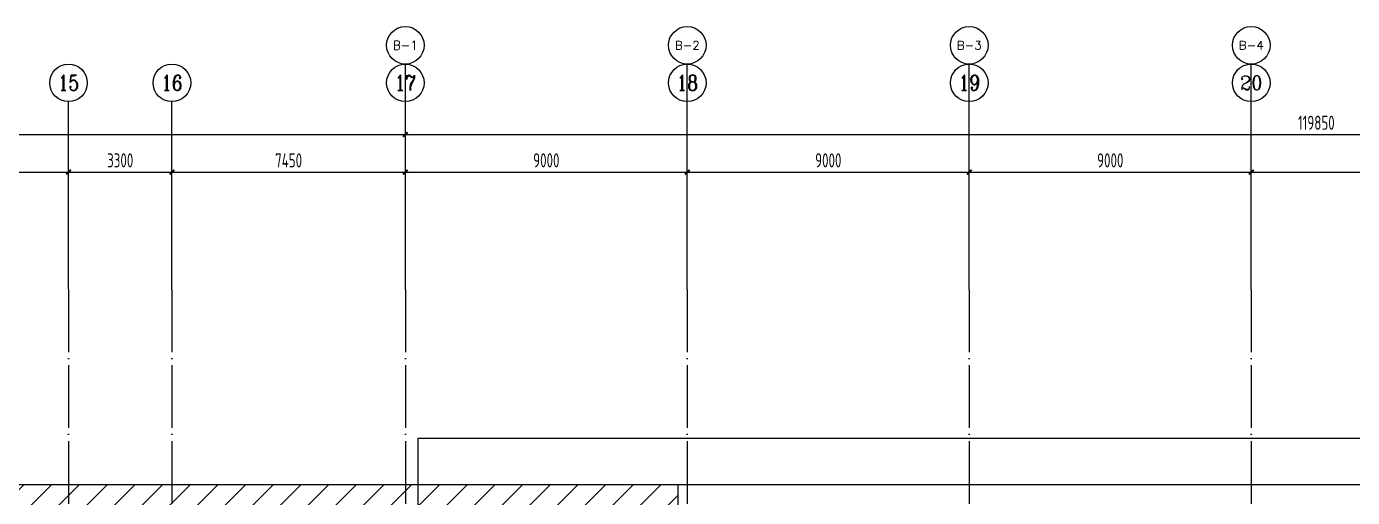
# Model space of a CAD drawing. Extents: x -502255 to 1362592, y -400300 to 332622.
# Drawn here: x -176826 to -134504, y -80590 to -65548 of the extents above; entities that cross this region are included whole.
import ezdxf
from ezdxf.enums import TextEntityAlignment as Align

# ---------------------------------------------------------------- set-up
doc = ezdxf.new("R2010")
doc.units = 0
doc.header["$LTSCALE"] = 1000
doc.header["$MEASUREMENT"] = 0
doc.linetypes.add('DOTE', pattern=[2.42, 2, -0.2, 0.02, -0.2])
for name, color, linetype in [('AXIS_TEXT', 7, 'Continuous'), ('HATCH', 253, 'Continuous'), ('S-DIM', 3, 'Continuous'), ('S-DOTE', 8, 'DOTE'), ('S-基础-筏板边线', 6, 'Continuous')]:
    doc.layers.add(name, color=color, linetype=linetype)
doc.layers.add('不打印', color=59, linetype='Continuous', plot=False)
doc.styles.add('_TCH_AXIS', font='COMPLEX', dxfattribs={"bigfont": 'GBCBIG'})
doc.styles.add('COMPLEX', font='COMPLEX.shx', dxfattribs={"width": 0.65})
doc.styles.get("Standard").update_dxf_attribs({"font": 'tssdeng2.shx', "width": 0.7, "bigfont": '@@hztxt.shx'})
doc.dimstyles.new('TSSD_150_150', dxfattribs={"dimtxt": 450, "dimasz": 150, "dimexe": 150, "dimexo": 375, "dimgap": 150, "dimtad": 1, "dimdec": 0, "dimzin": 0, "dimdsep": 46, "dimtxsty": 'Standard', "dimblk": 'ARCHTICK', "dimcen": 0, "dimdle": 150, "dimclrt": 7, "dimadec": 0, "dimazin": 0, "dimtfac": 1, "dimtdec": 0, "dimtix": 1, "dimtmove": 2, "dimatfit": 3, "dimfxl": 1, "dimtolj": 1, "dimtzin": 0, "dimarcsym": 0})

# ---------------------------------------------------------------- blocks, each defined once
blk = doc.blocks.new('_ArchTick')
at = {"color": 0, "linetype": 'ByBlock', "const_width": 0.4}
blk.add_lwpolyline([(-0.5, -0.5), (0.5, 0.5)], dxfattribs=at)
blk = doc.blocks.new('*D2062')
at = {"layer": 'Defpoints', "color": 0, "transparency": 16777216}
for p in [(1016305, 262782), (1011805, 259032), (1016305, 259032)]:
    blk.add_point(p, dxfattribs=at)
at = {"layer": 'S-DIM', "color": 0, "lineweight": -2, "transparency": 16777216}
for p, q in [((1011805, 259407), (1011805, 262932)), ((1016305, 259407), (1016305, 262932)), ((1011655, 262782), (1016455, 262782))]:
    blk.add_line(p, q, dxfattribs=at)
at = {"layer": 'S-DIM', "color": 0, "lineweight": -2, "transparency": 16777216, "xscale": 150, "yscale": 150, "zscale": 150, "rotation": 180}
blk.add_blockref('_ArchTick', (1011805, 262782), dxfattribs=at)
at = {"layer": 'S-DIM', "color": 0, "lineweight": -2, "transparency": 16777216, "xscale": 150, "yscale": 150, "zscale": 150}
blk.add_blockref('_ArchTick', (1016305, 262782), dxfattribs=at)
at = {"layer": 'S-DIM', "color": 7, "transparency": 16777216, "insert": (1014055, 263157), "char_height": 450, "attachment_point": 5}
blk.add_mtext('\\A1;4500', dxfattribs=at)
blk = doc.blocks.new('*D2063')
at = {"layer": 'Defpoints', "color": 0, "transparency": 16777216}
for p in [(1019605, 262782), (1016305, 259032), (1019605, 259032)]:
    blk.add_point(p, dxfattribs=at)
at = {"layer": 'S-DIM', "color": 0, "lineweight": -2, "transparency": 16777216}
for p, q in [((1016305, 259407), (1016305, 262932)), ((1019605, 259407), (1019605, 262932)), ((1016155, 262782), (1019755, 262782))]:
    blk.add_line(p, q, dxfattribs=at)
at = {"layer": 'S-DIM', "color": 0, "lineweight": -2, "transparency": 16777216, "xscale": 150, "yscale": 150, "zscale": 150, "rotation": 180}
blk.add_blockref('_ArchTick', (1016305, 262782), dxfattribs=at)
at = {"layer": 'S-DIM', "color": 0, "lineweight": -2, "transparency": 16777216, "xscale": 150, "yscale": 150, "zscale": 150}
blk.add_blockref('_ArchTick', (1019605, 262782), dxfattribs=at)
at = {"layer": 'S-DIM', "color": 7, "transparency": 16777216, "insert": (1017955, 263157), "char_height": 450, "attachment_point": 5}
blk.add_mtext('\\A1;3300', dxfattribs=at)
blk = doc.blocks.new('*D2064')
at = {"layer": 'Defpoints', "color": 0, "transparency": 16777216}
for p in [(1027055, 262782), (1019605, 259032), (1027055, 259032)]:
    blk.add_point(p, dxfattribs=at)
at = {"layer": 'S-DIM', "color": 0, "lineweight": -2, "transparency": 16777216}
for p, q in [((1019605, 259407), (1019605, 262932)), ((1027055, 259407), (1027055, 262932)), ((1019455, 262782), (1027205, 262782))]:
    blk.add_line(p, q, dxfattribs=at)
at = {"layer": 'S-DIM', "color": 0, "lineweight": -2, "transparency": 16777216, "xscale": 150, "yscale": 150, "zscale": 150, "rotation": 180}
blk.add_blockref('_ArchTick', (1019605, 262782), dxfattribs=at)
at = {"layer": 'S-DIM', "color": 0, "lineweight": -2, "transparency": 16777216, "xscale": 150, "yscale": 150, "zscale": 150}
blk.add_blockref('_ArchTick', (1027055, 262782), dxfattribs=at)
at = {"layer": 'S-DIM', "color": 7, "transparency": 16777216, "insert": (1023330, 263157), "char_height": 450, "attachment_point": 5}
blk.add_mtext('\\A1;7450', dxfattribs=at)
blk = doc.blocks.new('*D2065')
at = {"layer": 'Defpoints', "color": 0, "transparency": 16777216}
for p in [(1116055, 263982), (1027055, 259032), (1116055, 259032)]:
    blk.add_point(p, dxfattribs=at)
at = {"layer": 'S-DIM', "color": 0, "lineweight": -2, "transparency": 16777216}
for p, q in [((1027055, 259407), (1027055, 264132)), ((1116055, 259407), (1116055, 264132)), ((1026905, 263982), (1116205, 263982))]:
    blk.add_line(p, q, dxfattribs=at)
at = {"layer": 'S-DIM', "color": 0, "lineweight": -2, "transparency": 16777216, "xscale": 150, "yscale": 150, "zscale": 150, "rotation": 180}
blk.add_blockref('_ArchTick', (1027055, 263982), dxfattribs=at)
at = {"layer": 'S-DIM', "color": 0, "lineweight": -2, "transparency": 16777216, "xscale": 150, "yscale": 150, "zscale": 150}
blk.add_blockref('_ArchTick', (1116055, 263982), dxfattribs=at)
at = {"layer": 'S-DIM', "color": 7, "transparency": 16777216, "insert": (1071555, 264357), "char_height": 450, "attachment_point": 5}
blk.add_mtext('\\A1;89000', dxfattribs=at)
blk = doc.blocks.new('*D2066')
at = {"layer": 'Defpoints', "color": 0, "transparency": 16777216}
for p in [(1036055, 262782), (1027055, 259032), (1036055, 259032)]:
    blk.add_point(p, dxfattribs=at)
at = {"layer": 'S-DIM', "color": 0, "lineweight": -2, "transparency": 16777216}
for p, q in [((1027055, 259407), (1027055, 262932)), ((1036055, 259407), (1036055, 262932)), ((1026905, 262782), (1036205, 262782))]:
    blk.add_line(p, q, dxfattribs=at)
at = {"layer": 'S-DIM', "color": 0, "lineweight": -2, "transparency": 16777216, "xscale": 150, "yscale": 150, "zscale": 150, "rotation": 180}
blk.add_blockref('_ArchTick', (1027055, 262782), dxfattribs=at)
at = {"layer": 'S-DIM', "color": 0, "lineweight": -2, "transparency": 16777216, "xscale": 150, "yscale": 150, "zscale": 150}
blk.add_blockref('_ArchTick', (1036055, 262782), dxfattribs=at)
at = {"layer": 'S-DIM', "color": 7, "transparency": 16777216, "insert": (1031555, 263157), "char_height": 450, "attachment_point": 5}
blk.add_mtext('\\A1;9000', dxfattribs=at)
blk = doc.blocks.new('*D2067')
at = {"layer": 'Defpoints', "color": 0, "transparency": 16777216}
for p in [(1045055, 262782), (1036055, 259032), (1045055, 259032)]:
    blk.add_point(p, dxfattribs=at)
at = {"layer": 'S-DIM', "color": 0, "lineweight": -2, "transparency": 16777216}
for p, q in [((1036055, 259407), (1036055, 262932)), ((1045055, 259407), (1045055, 262932)), ((1035905, 262782), (1045205, 262782))]:
    blk.add_line(p, q, dxfattribs=at)
at = {"layer": 'S-DIM', "color": 0, "lineweight": -2, "transparency": 16777216, "xscale": 150, "yscale": 150, "zscale": 150, "rotation": 180}
blk.add_blockref('_ArchTick', (1036055, 262782), dxfattribs=at)
at = {"layer": 'S-DIM', "color": 0, "lineweight": -2, "transparency": 16777216, "xscale": 150, "yscale": 150, "zscale": 150}
blk.add_blockref('_ArchTick', (1045055, 262782), dxfattribs=at)
at = {"layer": 'S-DIM', "color": 7, "transparency": 16777216, "insert": (1040555, 263157), "char_height": 450, "attachment_point": 5}
blk.add_mtext('\\A1;9000', dxfattribs=at)
blk = doc.blocks.new('*D2068')
at = {"layer": 'Defpoints', "color": 0, "transparency": 16777216}
for p in [(1054055, 262782), (1045055, 259032), (1054055, 259032)]:
    blk.add_point(p, dxfattribs=at)
at = {"layer": 'S-DIM', "color": 0, "lineweight": -2, "transparency": 16777216}
for p, q in [((1045055, 259407), (1045055, 262932)), ((1054055, 259407), (1054055, 262932)), ((1044905, 262782), (1054205, 262782))]:
    blk.add_line(p, q, dxfattribs=at)
at = {"layer": 'S-DIM', "color": 0, "lineweight": -2, "transparency": 16777216, "xscale": 150, "yscale": 150, "zscale": 150, "rotation": 180}
blk.add_blockref('_ArchTick', (1045055, 262782), dxfattribs=at)
at = {"layer": 'S-DIM', "color": 0, "lineweight": -2, "transparency": 16777216, "xscale": 150, "yscale": 150, "zscale": 150}
blk.add_blockref('_ArchTick', (1054055, 262782), dxfattribs=at)
at = {"layer": 'S-DIM', "color": 7, "transparency": 16777216, "insert": (1049555, 263157), "char_height": 450, "attachment_point": 5}
blk.add_mtext('\\A1;9000', dxfattribs=at)
blk = doc.blocks.new('*D2069')
at = {"layer": 'Defpoints', "color": 0, "transparency": 16777216}
for p in [(1063055, 262782), (1054055, 259032), (1063055, 259032)]:
    blk.add_point(p, dxfattribs=at)
at = {"layer": 'S-DIM', "color": 0, "lineweight": -2, "transparency": 16777216}
for p, q in [((1054055, 259407), (1054055, 262932)), ((1063055, 259407), (1063055, 262932)), ((1053905, 262782), (1063205, 262782))]:
    blk.add_line(p, q, dxfattribs=at)
at = {"layer": 'S-DIM', "color": 0, "lineweight": -2, "transparency": 16777216, "xscale": 150, "yscale": 150, "zscale": 150, "rotation": 180}
blk.add_blockref('_ArchTick', (1054055, 262782), dxfattribs=at)
at = {"layer": 'S-DIM', "color": 0, "lineweight": -2, "transparency": 16777216, "xscale": 150, "yscale": 150, "zscale": 150}
blk.add_blockref('_ArchTick', (1063055, 262782), dxfattribs=at)
at = {"layer": 'S-DIM', "color": 7, "transparency": 16777216, "insert": (1058555, 263157), "char_height": 450, "attachment_point": 5}
blk.add_mtext('\\A1;9000', dxfattribs=at)
blk = doc.blocks.new('_AXISO')
blk.add_circle((0, 0), 0.5)
at = {"layer": 'AXIS_TEXT', "style": 'COMPLEX', "width": 1.041667}
blk.add_attdef('A', text='', height=0.56, dxfattribs=at).set_placement((-0.25, -0.28), (0.25, -0.28), align=Align.FIT)
blk = doc.blocks.new('*D2096')
at = {"layer": 'Defpoints', "color": 0, "transparency": 16777216}
for p in [(1116055, 263982), (996205, 259032), (1116055, 259032)]:
    blk.add_point(p, dxfattribs=at)
at = {"layer": 'S-DIM', "color": 0, "lineweight": -2, "transparency": 16777216}
for p, q in [((996205, 259407), (996205, 264132)), ((1116055, 259407), (1116055, 264132)), ((996055, 263982), (1116205, 263982))]:
    blk.add_line(p, q, dxfattribs=at)
at = {"layer": 'S-DIM', "color": 0, "lineweight": -2, "transparency": 16777216, "xscale": 150, "yscale": 150, "zscale": 150, "rotation": 180}
blk.add_blockref('_ArchTick', (996205, 263982), dxfattribs=at)
at = {"layer": 'S-DIM', "color": 0, "lineweight": -2, "transparency": 16777216, "xscale": 150, "yscale": 150, "zscale": 150}
blk.add_blockref('_ArchTick', (1116055, 263982), dxfattribs=at)
at = {"layer": 'S-DIM', "color": 7, "transparency": 16777216, "insert": (1056130, 264357), "char_height": 450, "attachment_point": 5}
blk.add_mtext('\\A1;119850', dxfattribs=at)
blk = doc.blocks.new('*D2099')
at = {"layer": 'Defpoints', "color": 0, "transparency": 16777216}
for p in [(1016305, 262782), (1011805, 259032), (1016305, 259032)]:
    blk.add_point(p, dxfattribs=at)
at = {"layer": 'S-DIM', "color": 0, "lineweight": -2, "transparency": 16777216}
for p, q in [((1011805, 259407), (1011805, 262932)), ((1016305, 259407), (1016305, 262932)), ((1011655, 262782), (1016455, 262782))]:
    blk.add_line(p, q, dxfattribs=at)
at = {"layer": 'S-DIM', "color": 0, "lineweight": -2, "transparency": 16777216, "xscale": 150, "yscale": 150, "zscale": 150, "rotation": 180}
blk.add_blockref('_ArchTick', (1011805, 262782), dxfattribs=at)
at = {"layer": 'S-DIM', "color": 0, "lineweight": -2, "transparency": 16777216, "xscale": 150, "yscale": 150, "zscale": 150}
blk.add_blockref('_ArchTick', (1016305, 262782), dxfattribs=at)
at = {"layer": 'S-DIM', "color": 7, "transparency": 16777216, "insert": (1014055, 263157), "char_height": 450, "attachment_point": 5}
blk.add_mtext('\\A1;4500', dxfattribs=at)
blk = doc.blocks.new('*D2100')
at = {"layer": 'Defpoints', "color": 0, "transparency": 16777216}
for p in [(1019605, 262782), (1016305, 259032), (1019605, 259032)]:
    blk.add_point(p, dxfattribs=at)
at = {"layer": 'S-DIM', "color": 0, "lineweight": -2, "transparency": 16777216}
for p, q in [((1016305, 259407), (1016305, 262932)), ((1019605, 259407), (1019605, 262932)), ((1016155, 262782), (1019755, 262782))]:
    blk.add_line(p, q, dxfattribs=at)
at = {"layer": 'S-DIM', "color": 0, "lineweight": -2, "transparency": 16777216, "xscale": 150, "yscale": 150, "zscale": 150, "rotation": 180}
blk.add_blockref('_ArchTick', (1016305, 262782), dxfattribs=at)
at = {"layer": 'S-DIM', "color": 0, "lineweight": -2, "transparency": 16777216, "xscale": 150, "yscale": 150, "zscale": 150}
blk.add_blockref('_ArchTick', (1019605, 262782), dxfattribs=at)
at = {"layer": 'S-DIM', "color": 7, "transparency": 16777216, "insert": (1017955, 263157), "char_height": 450, "attachment_point": 5}
blk.add_mtext('\\A1;3300', dxfattribs=at)
blk = doc.blocks.new('*D2101')
at = {"layer": 'Defpoints', "color": 0, "transparency": 16777216}
for p in [(1027055, 262782), (1019605, 259032), (1027055, 259032)]:
    blk.add_point(p, dxfattribs=at)
at = {"layer": 'S-DIM', "color": 0, "lineweight": -2, "transparency": 16777216}
for p, q in [((1019605, 259407), (1019605, 262932)), ((1027055, 259407), (1027055, 262932)), ((1019455, 262782), (1027205, 262782))]:
    blk.add_line(p, q, dxfattribs=at)
at = {"layer": 'S-DIM', "color": 0, "lineweight": -2, "transparency": 16777216, "xscale": 150, "yscale": 150, "zscale": 150, "rotation": 180}
blk.add_blockref('_ArchTick', (1019605, 262782), dxfattribs=at)
at = {"layer": 'S-DIM', "color": 0, "lineweight": -2, "transparency": 16777216, "xscale": 150, "yscale": 150, "zscale": 150}
blk.add_blockref('_ArchTick', (1027055, 262782), dxfattribs=at)
at = {"layer": 'S-DIM', "color": 7, "transparency": 16777216, "insert": (1023330, 263157), "char_height": 450, "attachment_point": 5}
blk.add_mtext('\\A1;7450', dxfattribs=at)
blk = doc.blocks.new('*D2102')
at = {"layer": 'Defpoints', "color": 0, "transparency": 16777216}
for p in [(1036055, 262782), (1027055, 259032), (1036055, 259032)]:
    blk.add_point(p, dxfattribs=at)
at = {"layer": 'S-DIM', "color": 0, "lineweight": -2, "transparency": 16777216}
for p, q in [((1027055, 259407), (1027055, 262932)), ((1036055, 259407), (1036055, 262932)), ((1026905, 262782), (1036205, 262782))]:
    blk.add_line(p, q, dxfattribs=at)
at = {"layer": 'S-DIM', "color": 0, "lineweight": -2, "transparency": 16777216, "xscale": 150, "yscale": 150, "zscale": 150, "rotation": 180}
blk.add_blockref('_ArchTick', (1027055, 262782), dxfattribs=at)
at = {"layer": 'S-DIM', "color": 0, "lineweight": -2, "transparency": 16777216, "xscale": 150, "yscale": 150, "zscale": 150}
blk.add_blockref('_ArchTick', (1036055, 262782), dxfattribs=at)
at = {"layer": 'S-DIM', "color": 7, "transparency": 16777216, "insert": (1031555, 263157), "char_height": 450, "attachment_point": 5}
blk.add_mtext('\\A1;9000', dxfattribs=at)
blk = doc.blocks.new('*D2103')
at = {"layer": 'Defpoints', "color": 0, "transparency": 16777216}
for p in [(1045055, 262782), (1036055, 259032), (1045055, 259032)]:
    blk.add_point(p, dxfattribs=at)
at = {"layer": 'S-DIM', "color": 0, "lineweight": -2, "transparency": 16777216}
for p, q in [((1036055, 259407), (1036055, 262932)), ((1045055, 259407), (1045055, 262932)), ((1035905, 262782), (1045205, 262782))]:
    blk.add_line(p, q, dxfattribs=at)
at = {"layer": 'S-DIM', "color": 0, "lineweight": -2, "transparency": 16777216, "xscale": 150, "yscale": 150, "zscale": 150, "rotation": 180}
blk.add_blockref('_ArchTick', (1036055, 262782), dxfattribs=at)
at = {"layer": 'S-DIM', "color": 0, "lineweight": -2, "transparency": 16777216, "xscale": 150, "yscale": 150, "zscale": 150}
blk.add_blockref('_ArchTick', (1045055, 262782), dxfattribs=at)
at = {"layer": 'S-DIM', "color": 7, "transparency": 16777216, "insert": (1040555, 263157), "char_height": 450, "attachment_point": 5}
blk.add_mtext('\\A1;9000', dxfattribs=at)
blk = doc.blocks.new('*D2104')
at = {"layer": 'Defpoints', "color": 0, "transparency": 16777216}
for p in [(1054055, 262782), (1045055, 259032), (1054055, 259032)]:
    blk.add_point(p, dxfattribs=at)
at = {"layer": 'S-DIM', "color": 0, "lineweight": -2, "transparency": 16777216}
for p, q in [((1045055, 259407), (1045055, 262932)), ((1054055, 259407), (1054055, 262932)), ((1044905, 262782), (1054205, 262782))]:
    blk.add_line(p, q, dxfattribs=at)
at = {"layer": 'S-DIM', "color": 0, "lineweight": -2, "transparency": 16777216, "xscale": 150, "yscale": 150, "zscale": 150, "rotation": 180}
blk.add_blockref('_ArchTick', (1045055, 262782), dxfattribs=at)
at = {"layer": 'S-DIM', "color": 0, "lineweight": -2, "transparency": 16777216, "xscale": 150, "yscale": 150, "zscale": 150}
blk.add_blockref('_ArchTick', (1054055, 262782), dxfattribs=at)
at = {"layer": 'S-DIM', "color": 7, "transparency": 16777216, "insert": (1049555, 263157), "char_height": 450, "attachment_point": 5}
blk.add_mtext('\\A1;9000', dxfattribs=at)
blk = doc.blocks.new('*D2105')
at = {"layer": 'Defpoints', "color": 0, "transparency": 16777216}
for p in [(1063055, 262782), (1054055, 259032), (1063055, 259032)]:
    blk.add_point(p, dxfattribs=at)
at = {"layer": 'S-DIM', "color": 0, "lineweight": -2, "transparency": 16777216}
for p, q in [((1054055, 259407), (1054055, 262932)), ((1063055, 259407), (1063055, 262932)), ((1053905, 262782), (1063205, 262782))]:
    blk.add_line(p, q, dxfattribs=at)
at = {"layer": 'S-DIM', "color": 0, "lineweight": -2, "transparency": 16777216, "xscale": 150, "yscale": 150, "zscale": 150, "rotation": 180}
blk.add_blockref('_ArchTick', (1054055, 262782), dxfattribs=at)
at = {"layer": 'S-DIM', "color": 0, "lineweight": -2, "transparency": 16777216, "xscale": 150, "yscale": 150, "zscale": 150}
blk.add_blockref('_ArchTick', (1063055, 262782), dxfattribs=at)
at = {"layer": 'S-DIM', "color": 7, "transparency": 16777216, "insert": (1058555, 263157), "char_height": 450, "attachment_point": 5}
blk.add_mtext('\\A1;9000', dxfattribs=at)
blk = doc.blocks.new('dsadasd')
at = {"layer": 'S-DIM'}
for p, q in [((1027054.9, 259031.5), (1027054.9, 266231.5)), ((1036054.9, 259031.5), (1036054.9, 266231.5)), ((1045054.9, 259031.5), (1045054.9, 266231.5)), ((1054054.9, 259031.5), (1054054.9, 266231.5)), ((1016304.9, 259031.5), (1016304.9, 265031.5)), ((1019604.9, 259031.5), (1019604.9, 265031.5)), ((1027054.9, 259031.5), (1027054.9, 265031.5)), ((1036054.9, 259031.5), (1036054.9, 265031.5)), ((1045054.9, 259031.5), (1045054.9, 265031.5)), ((1054054.9, 259031.5), (1054054.9, 265031.5))]:
    blk.add_line(p, q, dxfattribs=at)
at = {"layer": 'S-DOTE', "color": 8, "linetype": 'DOTE'}
for p, q in [((1016304.9, 259031.5), (1016304.9, 84926.2)), ((1019604.9, 259031.5), (1019604.9, 84926.2)), ((1027054.9, 259031.5), (1027054.9, 84926.2)), ((1036054.9, 259031.5), (1036054.9, 84926.2)), ((1045054.9, 259031.5), (1045054.9, 84926.2)), ((1054054.9, 259031.5), (1054054.9, 84926.2))]:
    blk.add_line(p, q, dxfattribs=at)
at = {"layer": 'S-DIM'}
ref = blk.add_blockref('_AXISO', (1027054.9, 266831.5), dxfattribs=dict(at, xscale=1200, yscale=1200, zscale=1200))
ref.add_attrib('A', 'B-1', dxfattribs={"layer": 'AXIS_TEXT', "height": 290.39, "style": '_TCH_AXIS'}).set_placement((1026660.8, 266686.3), (1027449, 266686.3), align=Align.FIT)
ref = blk.add_blockref('_AXISO', (1036054.9, 266831.5), dxfattribs=dict(at, xscale=1200, yscale=1200, zscale=1200))
ref.add_attrib('A', 'B-2', dxfattribs={"layer": 'AXIS_TEXT', "height": 269.48, "style": '_TCH_AXIS'}).set_placement((1035657.1, 266696.8), (1036452.7, 266696.8), align=Align.FIT)
ref = blk.add_blockref('_AXISO', (1045054.9, 266831.5), dxfattribs=dict(at, xscale=1200, yscale=1200, zscale=1200))
ref.add_attrib('A', 'B-3', dxfattribs={"layer": 'AXIS_TEXT', "height": 269.48, "style": '_TCH_AXIS'}).set_placement((1044657.1, 266696.8), (1045452.7, 266696.8), align=Align.FIT)
ref = blk.add_blockref('_AXISO', (1054054.9, 266831.5), dxfattribs=dict(at, xscale=1200, yscale=1200, zscale=1200))
ref.add_attrib('A', 'B-4', dxfattribs={"layer": 'AXIS_TEXT', "height": 261.89, "style": '_TCH_AXIS'}).set_placement((1053655.9, 266700.6), (1054454, 266700.6), align=Align.FIT)
ref = blk.add_blockref('_AXISO', (1016304.9, 265631.5), dxfattribs=dict(at, xscale=1200, yscale=1200, zscale=1200))
ref.add_attrib('A', '15', dxfattribs={"layer": 'AXIS_TEXT', "height": 492.67, "style": '_TCH_AXIS'}).set_placement((1015964.7, 265385.2), (1016645.1, 265385.2), align=Align.FIT)
ref = blk.add_blockref('_AXISO', (1019604.9, 265631.5), dxfattribs=dict(at, xscale=1200, yscale=1200, zscale=1200))
ref.add_attrib('A', '16', dxfattribs={"layer": 'AXIS_TEXT', "height": 492.67, "style": '_TCH_AXIS'}).set_placement((1019264.7, 265385.2), (1019945.1, 265385.2), align=Align.FIT)
ref = blk.add_blockref('_AXISO', (1027054.9, 265631.5), dxfattribs=dict(at, xscale=1200, yscale=1200, zscale=1200))
ref.add_attrib('A', '17', dxfattribs={"layer": 'AXIS_TEXT', "height": 492.67, "style": '_TCH_AXIS'}).set_placement((1026714.7, 265385.2), (1027395.1, 265385.2), align=Align.FIT)
ref = blk.add_blockref('_AXISO', (1036054.9, 265631.5), dxfattribs=dict(at, xscale=1200, yscale=1200, zscale=1200))
ref.add_attrib('A', '18', dxfattribs={"layer": 'AXIS_TEXT', "height": 492.67, "style": '_TCH_AXIS'}).set_placement((1035714.7, 265385.2), (1036395.1, 265385.2), align=Align.FIT)
ref = blk.add_blockref('_AXISO', (1045054.9, 265631.5), dxfattribs=dict(at, xscale=1200, yscale=1200, zscale=1200))
ref.add_attrib('A', '19', dxfattribs={"layer": 'AXIS_TEXT', "height": 492.67, "style": '_TCH_AXIS'}).set_placement((1044714.7, 265385.2), (1045395.1, 265385.2), align=Align.FIT)
ref = blk.add_blockref('_AXISO', (1054054.9, 265631.5), dxfattribs=dict(at, xscale=1200, yscale=1200, zscale=1200))
ref.add_attrib('A', '20', dxfattribs={"layer": 'AXIS_TEXT', "height": 441.41, "style": '_TCH_AXIS'}).set_placement((1053697.6, 265410.8), (1054412.3, 265410.8), align=Align.FIT)
for p1, p2, distance, picture, middle in [((996204.9, 259031.5), (1116054.9, 259031.5), 4950, '*D2096', (1056129.9, 264356.5)), ((1027054.9, 259031.5), (1116054.9, 259031.5), 4950, '*D2065', (1071554.9, 264356.5)), ((1011804.9, 259031.5), (1016304.9, 259031.5), 3750, '*D2062', (1014054.9, 263156.5)), ((1011804.9, 259031.5), (1016304.9, 259031.5), 3750, '*D2099', (1014054.9, 263156.5)), ((1016304.9, 259031.5), (1019604.9, 259031.5), 3750, '*D2063', (1017954.9, 263156.5)), ((1016304.9, 259031.5), (1019604.9, 259031.5), 3750, '*D2100', (1017954.9, 263156.5)), ((1019604.9, 259031.5), (1027054.9, 259031.5), 3750, '*D2064', (1023329.9, 263156.5)), ((1019604.9, 259031.5), (1027054.9, 259031.5), 3750, '*D2101', (1023329.9, 263156.5)), ((1027054.9, 259031.5), (1036054.9, 259031.5), 3750, '*D2066', (1031554.9, 263156.5)), ((1027054.9, 259031.5), (1036054.9, 259031.5), 3750, '*D2102', (1031554.9, 263156.5)), ((1036054.9, 259031.5), (1045054.9, 259031.5), 3750, '*D2067', (1040554.9, 263156.5)), ((1036054.9, 259031.5), (1045054.9, 259031.5), 3750, '*D2103', (1040554.9, 263156.5)), ((1045054.9, 259031.5), (1054054.9, 259031.5), 3750, '*D2068', (1049554.9, 263156.5)), ((1045054.9, 259031.5), (1054054.9, 259031.5), 3750, '*D2104', (1049554.9, 263156.5)), ((1054054.9, 259031.5), (1063054.9, 259031.5), 3750, '*D2069', (1058554.9, 263156.5)), ((1054054.9, 259031.5), (1063054.9, 259031.5), 3750, '*D2105', (1058554.9, 263156.5))]:
    dim = blk.add_aligned_dim(p1=p1, p2=p2, distance=distance, dimstyle='TSSD_150_150', dxfattribs=at)
    dim.commit()
    dim.dimension.update_dxf_attribs({"geometry": picture, "text_midpoint": middle})

msp = doc.modelspace()

# ---------------------------------------------------------------- hatches: boundary and pattern name
at = {"layer": 'HATCH'}
h = msp.add_hatch(dxfattribs=at)
h.set_pattern_fill('ANSI31', color=256, scale=5000, style=0)
h.set_pattern_definition([(45, (-405192.8, 0), (-441.9417, 441.9417), [])])
h.paths.add_polyline_path([(-148328.5, -238520.4), (-196059.6, -238520.4), (-196059.6, -80179.6), (-176047.1, -80179.6), (-156034.6, -80179.6), (-156034.6, -95129.6), (-137734.6, -95129.6), (-137734.6, -150754.6), (-152484.6, -150754.6), (-152484.6, -148804.6), (-149509.6, -148804.6), (-149509.6, -143404.6), (-174634.6, -143404.6), (-174634.6, -142979.6), (-176334.6, -142979.6), (-176334.6, -144679.6), (-176114.2, -144679.6), (-176114.2, -155429.6), (-177009.7, -155429.6), (-177009.7, -157429.6), (-176309.6, -157429.6), (-176308, -164579.6), (-177009.7, -164579.6), (-177009.7, -166579.6), (-176308.7, -166579.6), (-176309.6, -173729.5), (-176859.7, -173729.6), (-176859.7, -175429.6), (-176308.5, -175429.6), (-176309.6, -182729.5), (-176859.7, -182729.6), (-176859.7, -184429.6), (-176308, -184429.6), (-176307.2, -191729.6), (-176859.7, -191729.6), (-176859.7, -193429.6), (-176309.6, -193429.6), (-176309.6, -200729.6), (-176859.7, -200729.6), (-176859.7, -202429.6), (-176309.6, -202429.6), (-176306.5, -210131.4), (-173034.6, -210130.1), (-173034.6, -210679.6), (-171334.6, -210679.6), (-171334.6, -210130.9), (-165884.6, -210130.4), (-165884.6, -211579.6), (-153709.7, -211578.7), (-153709.7, -210129.4), (-147734.6, -210128.8), (-147734.6, -210829.6), (-146884.7, -210829.6), (-146884.6, -212633.3), (-145404.3, -213966.2), (-145772.3, -214374.9), (-144509, -215512.4), (-144141, -215103.7), (-139652.7, -219145), (-140020.7, -219553.7), (-139611.9, -219921.8), (-140515.3, -220925), (-140775.4, -220690.8), (-141912.9, -221954.2), (-140649.6, -223091.7), (-140281.5, -222683), (-136850.3, -225772.5)])

# ---------------------------------------------------------------- linework, layer by layer
msp.add_lwpolyline([(-148328.5, -238520.4), (-196059.6, -238520.4), (-196059.6, -80179.6), (-156034.6, -80179.6), (-156034.6, -95129.6), (-137734.6, -95129.6), (-137734.6, -150754.6), (-152484.6, -150754.6), (-152484.6, -148804.6), (-149509.6, -148804.6), (-149509.6, -143404.6), (-176114.2, -143404.6), (-176114.2, -156129.6), (-176309.7, -156129.6), (-176306.5, -210131.4), (-146884.6, -210128.7), (-146884.6, -212633.3), (-139243.9, -219513), (-141284.8, -221779.6), (-136850.3, -225772.5), (-148328.5, -238520.4)], close=True)
at = {"layer": 'S-基础-筏板边线', "const_width": 50}
msp.add_lwpolyline([(-196059.6, -80179.6), (-73484.6, -80179.6), (-73484.6, -146355.8), (-72842.3, -145918), (-67548.3, -153685.3), (-80584.5, -162570.5), (-82784.6, -163696.4), (-82784.6, -170505), (-97990.9, -182614.8), (-148328.5, -238520.4)], dxfattribs=at)
at = {"layer": '不打印', "color": 4}
msp.add_lwpolyline([(-164336.6, -145738.4), (-41619, -145738.4), (-41619, -78704.3), (-164336.6, -78704.3)], close=True, dxfattribs=at)

# ---------------------------------------------------------------- block references
at = {"layer": 'S-DOTE'}
msp.add_blockref('dsadasd', (-1191789.6, -332979.9), dxfattribs=at)

doc.saveas('drawing.dxf')
